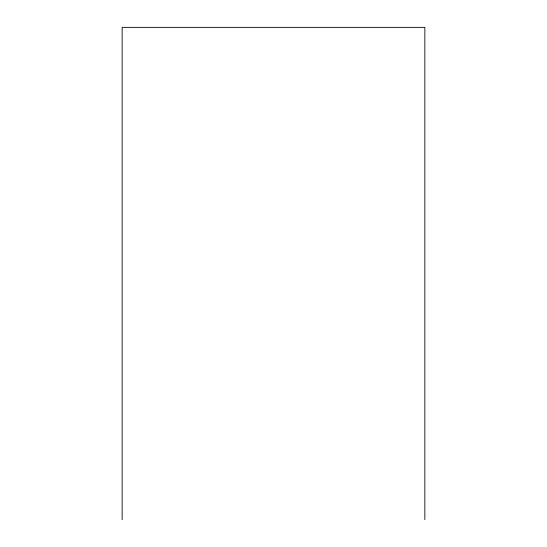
<?xml version="1.0" encoding="UTF-8"?>
<svg xmlns="http://www.w3.org/2000/svg" width="547" height="547" viewBox="0 0 547 547"><rect width="100%" height="100%" fill="white"/><g stroke="black" fill="none" stroke-linecap="round" stroke-linejoin="round"><path stroke-width="0.82" d="M424.848 519.65L424.848 27.35L122.152 27.35L122.152 519.65"/></g></svg>
